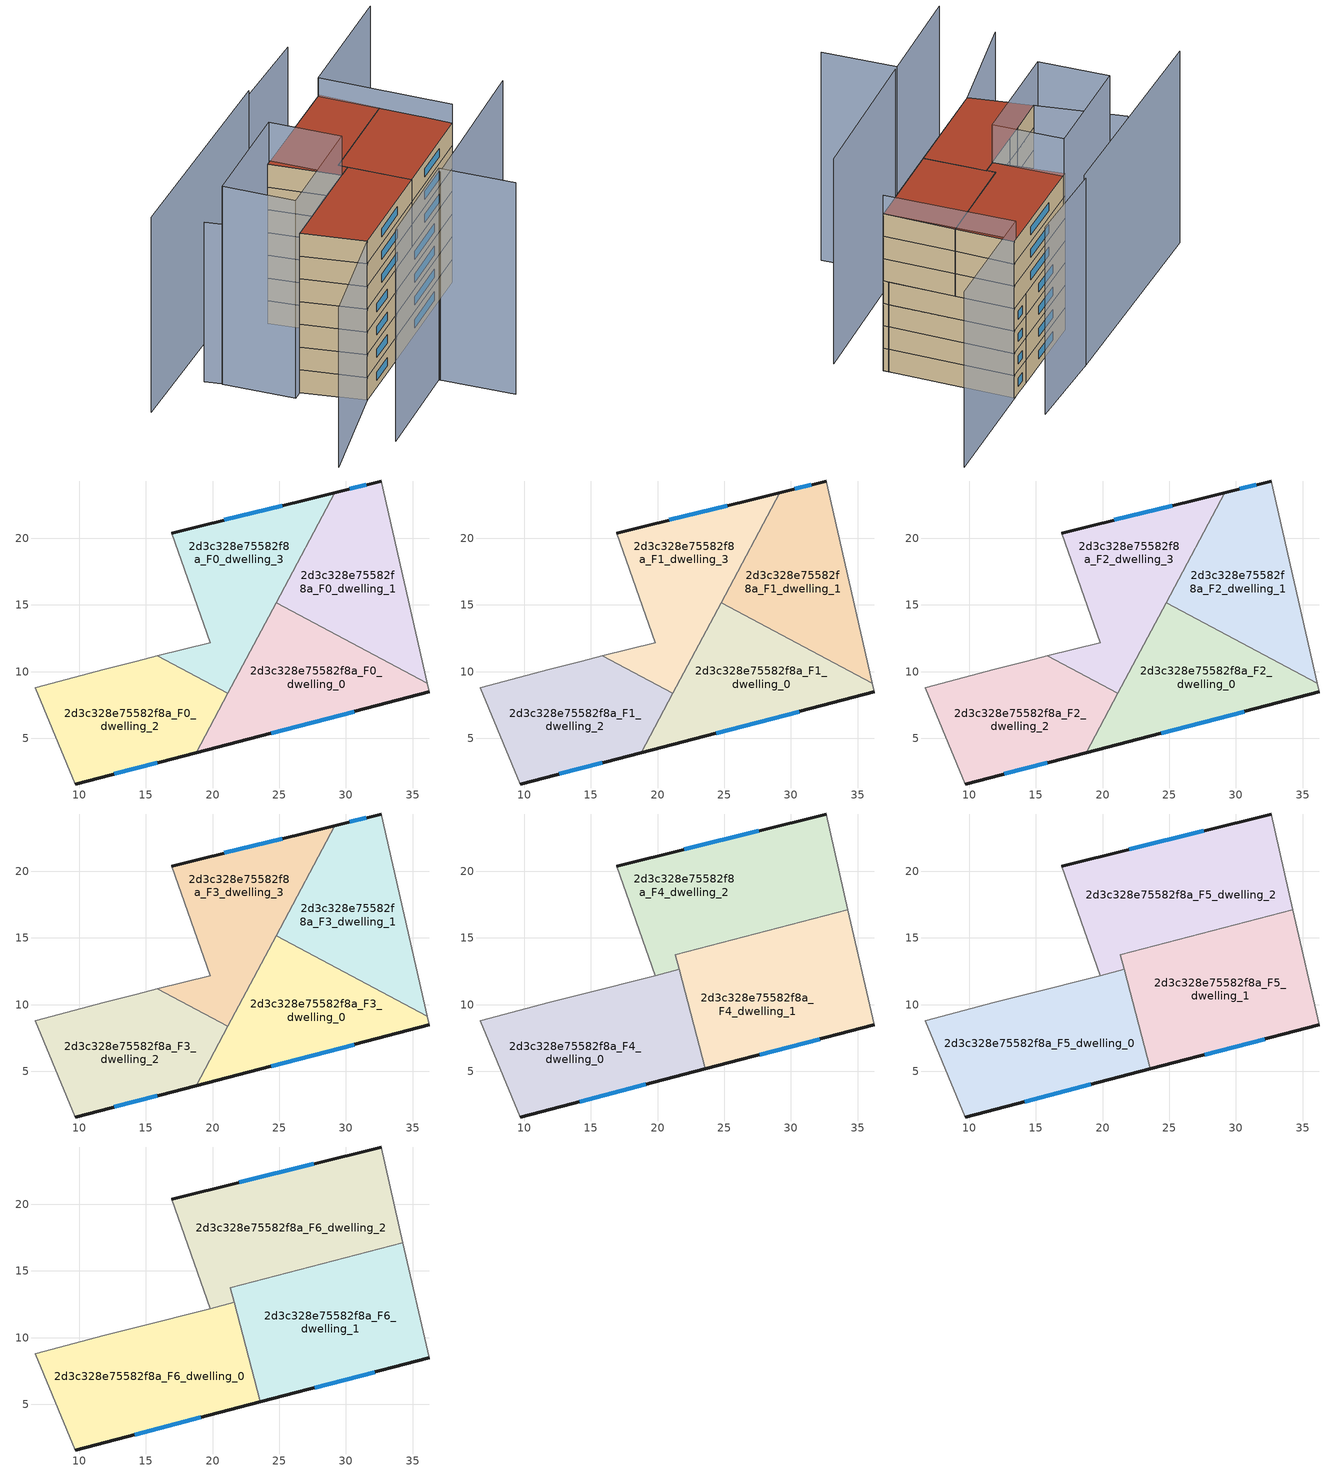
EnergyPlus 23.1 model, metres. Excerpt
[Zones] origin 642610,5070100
2d3c328e75582f8a_F0_dwelling_0
 floor ground (EU_floor_Construction): 36.09,9.15 36.24,8.48 18.78,3.93 24.76,15.18 z0
 wall outside (EU_wall_Construction): 18.78,3.93 36.24,8.48 z0:3
 wall to 2d3c328e75582f8a_F0_dwelling_1 (EU_wall_Construction): 36.09,9.15 24.76,15.18 z0:3
 wall adiabatic (EU_wall_Construction): 36.24,8.48 36.09,9.15 z0:3
 wall to 2d3c328e75582f8a_F0_dwelling_3 (EU_wall_Construction): 24.76,15.18 21.13,8.36 z0:3
 wall to 2d3c328e75582f8a_F0_dwelling_2 (EU_wall_Construction): 21.13,8.36 18.78,3.93 z0:3
 window (EU_Window_Construction): 24.41,5.4 30.61,7.01 z0.97:2.03
2d3c328e75582f8a_F0_dwelling_1
 floor ground (EU_floor_Construction): 32.64,24.29 36.09,9.15 24.76,15.18 29.15,23.42 z0
 wall outside (EU_wall_Construction): 32.64,24.29 29.15,23.42 z0:3
 wall adiabatic (EU_wall_Construction): 36.09,9.15 32.64,24.29 z0:3
 wall to 2d3c328e75582f8a_F0_dwelling_3 (EU_wall_Construction): 29.15,23.42 24.76,15.18 z0:3
 window (EU_Window_Construction): 31.52,24.01 30.28,23.7 z0.97:2.03
2d3c328e75582f8a_F0_dwelling_2
 floor ground (EU_floor_Construction): 21.13,8.37 18.78,3.93 9.72,1.58 6.72,8.79 11.92,10.18 14.33,10.79 15.86,11.17 z0
 wall outside (EU_wall_Construction): 9.72,1.58 18.78,3.93 z0:3
 wall adiabatic (EU_wall_Construction): 15.86,11.17 14.33,10.79 11.92,10.18 6.72,8.79 9.72,1.58 z0:3
 wall to 2d3c328e75582f8a_F0_dwelling_3 (EU_wall_Construction): 21.13,8.37 15.86,11.17 z0:3
 window (EU_Window_Construction): 12.64,2.34 15.86,3.17 z0.97:2.03
2d3c328e75582f8a_F0_dwelling_3
 floor ground (EU_floor_Construction): 29.15,23.42 21.13,8.37 15.86,11.17 19.83,12.18 16.93,20.39 z0
 wall outside (EU_wall_Construction): 29.15,23.42 16.93,20.39 z0:3
 wall adiabatic (EU_wall_Construction): 16.93,20.39 19.83,12.18 15.86,11.17 z0:3
 window (EU_Window_Construction): 25.21,22.45 20.87,21.37 z0.97:2.03
2d3c328e75582f8a_F1_dwelling_0
 floor to 2d3c328e75582f8a_F0_dwelling_0 (EU_floor_Construction): 36.09,9.15 36.24,8.48 18.78,3.93 24.76,15.18 z3
 wall outside (EU_wall_Construction): 18.78,3.93 36.24,8.48 z3:6
 wall to 2d3c328e75582f8a_F1_dwelling_1 (EU_wall_Construction): 36.09,9.15 24.76,15.18 z3:6
 wall adiabatic (EU_wall_Construction): 36.24,8.48 36.09,9.15 z3:6
 wall to 2d3c328e75582f8a_F1_dwelling_3 (EU_wall_Construction): 24.76,15.18 21.13,8.36 z3:6
 wall to 2d3c328e75582f8a_F1_dwelling_2 (EU_wall_Construction): 21.13,8.36 18.78,3.93 z3:6
 window (EU_Window_Construction): 24.41,5.4 30.61,7.01 z3.97:5.03
2d3c328e75582f8a_F1_dwelling_1
 floor to 2d3c328e75582f8a_F0_dwelling_1 (EU_floor_Construction): 32.64,24.29 36.09,9.15 24.76,15.18 29.15,23.42 z3
 wall outside (EU_wall_Construction): 32.64,24.29 29.15,23.42 z3:6
 wall adiabatic (EU_wall_Construction): 36.09,9.15 32.64,24.29 z3:6
 wall to 2d3c328e75582f8a_F1_dwelling_3 (EU_wall_Construction): 29.15,23.42 24.76,15.18 z3:6
 window (EU_Window_Construction): 31.52,24.01 30.28,23.7 z3.97:5.03
2d3c328e75582f8a_F1_dwelling_2
 floor to 2d3c328e75582f8a_F0_dwelling_2 (EU_floor_Construction): 21.13,8.37 18.78,3.93 9.72,1.58 6.72,8.79 11.92,10.18 14.33,10.79 15.86,11.17 z3
 wall outside (EU_wall_Construction): 9.72,1.58 18.78,3.93 z3:6
 wall adiabatic (EU_wall_Construction): 15.86,11.17 14.33,10.79 11.92,10.18 6.72,8.79 9.72,1.58 z3:6
 wall to 2d3c328e75582f8a_F1_dwelling_3 (EU_wall_Construction): 21.13,8.37 15.86,11.17 z3:6
 window (EU_Window_Construction): 12.64,2.34 15.86,3.17 z3.97:5.03
2d3c328e75582f8a_F1_dwelling_3
 floor to 2d3c328e75582f8a_F0_dwelling_3 (EU_floor_Construction): 29.15,23.42 21.13,8.37 15.86,11.17 19.83,12.18 16.93,20.39 z3
 wall outside (EU_wall_Construction): 29.15,23.42 16.93,20.39 z3:6
 wall adiabatic (EU_wall_Construction): 16.93,20.39 19.83,12.18 15.86,11.17 z3:6
 window (EU_Window_Construction): 25.21,22.45 20.87,21.37 z3.97:5.03
2d3c328e75582f8a_F2_dwelling_0
 floor to 2d3c328e75582f8a_F1_dwelling_0 (EU_floor_Construction): 36.09,9.15 36.24,8.48 18.78,3.93 24.76,15.18 z6
 wall outside (EU_wall_Construction): 18.78,3.93 36.24,8.48 z6:9
 wall to 2d3c328e75582f8a_F2_dwelling_1 (EU_wall_Construction): 36.09,9.15 24.76,15.18 z6:9
 wall adiabatic (EU_wall_Construction): 36.24,8.48 36.09,9.15 z6:9
 wall to 2d3c328e75582f8a_F2_dwelling_3 (EU_wall_Construction): 24.76,15.18 21.13,8.36 z6:9
 wall to 2d3c328e75582f8a_F2_dwelling_2 (EU_wall_Construction): 21.13,8.36 18.78,3.93 z6:9
 window (EU_Window_Construction): 24.41,5.4 30.61,7.01 z6.97:8.03
2d3c328e75582f8a_F2_dwelling_1
 floor to 2d3c328e75582f8a_F1_dwelling_1 (EU_floor_Construction): 32.64,24.29 36.09,9.15 24.76,15.18 29.15,23.42 z6
 wall outside (EU_wall_Construction): 32.64,24.29 29.15,23.42 z6:9
 wall adiabatic (EU_wall_Construction): 36.09,9.15 32.64,24.29 z6:9
 wall to 2d3c328e75582f8a_F2_dwelling_3 (EU_wall_Construction): 29.15,23.42 24.76,15.18 z6:9
 window (EU_Window_Construction): 31.52,24.01 30.28,23.7 z6.97:8.03
2d3c328e75582f8a_F2_dwelling_2
 floor to 2d3c328e75582f8a_F1_dwelling_2 (EU_floor_Construction): 21.13,8.37 18.78,3.93 9.72,1.58 6.72,8.79 11.92,10.18 14.33,10.79 15.86,11.17 z6
 wall outside (EU_wall_Construction): 9.72,1.58 18.78,3.93 z6:9
 wall adiabatic (EU_wall_Construction): 15.86,11.17 14.33,10.79 11.92,10.18 6.72,8.79 9.72,1.58 z6:9
 wall to 2d3c328e75582f8a_F2_dwelling_3 (EU_wall_Construction): 21.13,8.37 15.86,11.17 z6:9
 window (EU_Window_Construction): 12.64,2.34 15.86,3.17 z6.97:8.03
2d3c328e75582f8a_F2_dwelling_3
 floor to 2d3c328e75582f8a_F1_dwelling_3 (EU_floor_Construction): 29.15,23.42 21.13,8.37 15.86,11.17 19.83,12.18 16.93,20.39 z6
 wall outside (EU_wall_Construction): 29.15,23.42 16.93,20.39 z6:9
 wall adiabatic (EU_wall_Construction): 16.93,20.39 19.83,12.18 15.86,11.17 z6:9
 window (EU_Window_Construction): 25.21,22.45 20.87,21.37 z6.97:8.03
2d3c328e75582f8a_F3_dwelling_0
 floor to 2d3c328e75582f8a_F2_dwelling_0 (EU_floor_Construction): 36.09,9.15 36.24,8.48 18.78,3.93 24.76,15.18 z9
 wall outside (EU_wall_Construction): 18.78,3.93 36.24,8.48 z9:12
 wall to 2d3c328e75582f8a_F3_dwelling_1 (EU_wall_Construction): 36.09,9.15 24.76,15.18 z9:12
 wall adiabatic (EU_wall_Construction): 36.24,8.48 36.09,9.15 z9:12
 wall to 2d3c328e75582f8a_F3_dwelling_3 (EU_wall_Construction): 24.76,15.18 21.13,8.36 z9:12
 wall to 2d3c328e75582f8a_F3_dwelling_2 (EU_wall_Construction): 21.13,8.36 18.78,3.93 z9:12
 window (EU_Window_Construction): 24.41,5.4 30.61,7.01 z9.97:11.03
2d3c328e75582f8a_F3_dwelling_1
 floor to 2d3c328e75582f8a_F2_dwelling_1 (EU_floor_Construction): 32.64,24.29 36.09,9.15 24.76,15.18 29.15,23.42 z9
 wall outside (EU_wall_Construction): 32.64,24.29 29.15,23.42 z9:12
 wall adiabatic (EU_wall_Construction): 36.09,9.15 32.64,24.29 z9:12
 wall to 2d3c328e75582f8a_F3_dwelling_3 (EU_wall_Construction): 29.15,23.42 24.76,15.18 z9:12
 window (EU_Window_Construction): 31.52,24.01 30.28,23.7 z9.97:11.03
2d3c328e75582f8a_F3_dwelling_2
 floor to 2d3c328e75582f8a_F2_dwelling_2 (EU_floor_Construction): 21.13,8.37 18.78,3.93 9.72,1.58 6.72,8.79 11.92,10.18 14.33,10.79 15.86,11.17 z9
 wall outside (EU_wall_Construction): 9.72,1.58 18.78,3.93 z9:12
 wall adiabatic (EU_wall_Construction): 15.86,11.17 14.33,10.79 11.92,10.18 6.72,8.79 9.72,1.58 z9:12
 wall to 2d3c328e75582f8a_F3_dwelling_3 (EU_wall_Construction): 21.13,8.37 15.86,11.17 z9:12
 window (EU_Window_Construction): 12.64,2.34 15.86,3.17 z9.97:11.03
2d3c328e75582f8a_F3_dwelling_3
 floor to 2d3c328e75582f8a_F2_dwelling_3 (EU_floor_Construction): 29.15,23.42 21.13,8.37 15.86,11.17 19.83,12.18 16.93,20.39 z9
 wall outside (EU_wall_Construction): 29.15,23.42 16.93,20.39 z9:12
 wall adiabatic (EU_wall_Construction): 16.93,20.39 19.83,12.18 15.86,11.17 z9:12
 window (EU_Window_Construction): 25.21,22.45 20.87,21.37 z9.97:11.03
2d3c328e75582f8a_F4_dwelling_0
 floor to 2d3c328e75582f8a_F3_dwelling_2 (EU_floor_Construction): 21.13,8.37 18.78,3.94 9.72,1.58 6.72,8.79 11.92,10.18 14.33,10.79 15.86,11.17 z12
 floor to 2d3c328e75582f8a_F3_dwelling_0 (EU_floor_Construction): 22.21,10.39 23.57,5.18 18.78,3.94 z12
 floor to 2d3c328e75582f8a_F3_dwelling_3 (EU_floor_Construction): 21.63,12.64 22.21,10.39 21.13,8.37 15.86,11.17 z12
 wall outside (EU_wall_Construction): 9.72,1.58 23.57,5.18 z12:15
 wall adiabatic (EU_wall_Construction): 19.82,12.18 14.33,10.79 11.92,10.18 6.72,8.79 9.72,1.58 z12:15
 wall to 2d3c328e75582f8a_F4_dwelling_2 (EU_wall_Construction): 21.63,12.64 19.83,12.18 z12:15
 wall to 2d3c328e75582f8a_F4_dwelling_1 (EU_wall_Construction): 23.57,5.18 21.63,12.64 z12:15
 window (EU_Window_Construction): 14.18,2.74 19.1,4.02 z12.97:14.03
2d3c328e75582f8a_F4_dwelling_1
 floor to 2d3c328e75582f8a_F3_dwelling_0 (EU_floor_Construction): 36.09,9.15 36.24,8.48 23.57,5.18 22.21,10.39 24.43,14.56 25.43,14.82 z12
 floor to 2d3c328e75582f8a_F3_dwelling_1 (EU_floor_Construction): 34.27,17.12 36.09,9.15 25.43,14.82 z12
 floor to 2d3c328e75582f8a_F3_dwelling_3 (EU_floor_Construction): 24.43,14.56 22.21,10.39 21.34,13.75 z12
 wall outside (EU_wall_Construction): 23.57,5.18 36.24,8.48 z12:15
 wall to 2d3c328e75582f8a_F4_dwelling_2 (EU_wall_Construction): 34.27,17.12 21.34,13.75 21.63,12.64 z12:15
 wall adiabatic (EU_wall_Construction): 36.24,8.48 34.27,17.12 z12:15
 window (EU_Window_Construction): 27.65,6.24 32.15,7.41 z12.97:14.03
2d3c328e75582f8a_F4_dwelling_2
 floor to 2d3c328e75582f8a_F3_dwelling_1 (EU_floor_Construction): 32.64,24.29 34.27,17.12 25.43,14.82 24.76,15.18 29.15,23.42 z12
 floor to 2d3c328e75582f8a_F3_dwelling_3 (EU_floor_Construction): 29.15,23.42 24.43,14.56 21.34,13.75 21.63,12.64 19.83,12.18 16.93,20.39 z12
 floor to 2d3c328e75582f8a_F3_dwelling_0 (EU_floor_Construction): 25.43,14.82 24.43,14.56 24.76,15.18 z12
 wall outside (EU_wall_Construction): 32.64,24.29 16.93,20.39 z12:15
 wall adiabatic (EU_wall_Construction): 16.93,20.39 19.83,12.18 / 34.27,17.12 32.64,24.29 z12:15
 window (EU_Window_Construction): 27.58,23.03 22,21.65 z12.97:14.03
2d3c328e75582f8a_F5_dwelling_0
 floor to 2d3c328e75582f8a_F4_dwelling_0 (EU_floor_Construction): 21.63,12.64 23.57,5.18 9.72,1.58 6.72,8.79 11.92,10.18 14.33,10.79 z15
 wall outside (EU_wall_Construction): 9.72,1.58 23.57,5.18 z15:18
 wall adiabatic (EU_wall_Construction): 19.82,12.18 14.33,10.79 11.92,10.18 6.72,8.79 9.72,1.58 z15:18
 wall to 2d3c328e75582f8a_F5_dwelling_2 (EU_wall_Construction): 21.63,12.64 19.83,12.18 z15:18
 wall to 2d3c328e75582f8a_F5_dwelling_1 (EU_wall_Construction): 23.57,5.18 21.63,12.64 z15:18
 window (EU_Window_Construction): 14.18,2.74 19.1,4.02 z15.97:17.03
2d3c328e75582f8a_F5_dwelling_1
 floor to 2d3c328e75582f8a_F4_dwelling_1 (EU_floor_Construction): 34.27,17.12 36.24,8.48 23.57,5.18 21.34,13.75 z15
 wall outside (EU_wall_Construction): 23.57,5.18 36.24,8.48 z15:18
 wall to 2d3c328e75582f8a_F5_dwelling_2 (EU_wall_Construction): 34.27,17.12 21.34,13.75 21.63,12.64 z15:18
 wall adiabatic (EU_wall_Construction): 36.24,8.48 34.27,17.12 z15:18
 window (EU_Window_Construction): 27.65,6.24 32.15,7.41 z15.97:17.03
2d3c328e75582f8a_F5_dwelling_2
 floor to 2d3c328e75582f8a_F4_dwelling_2 (EU_floor_Construction): 32.64,24.29 34.27,17.12 21.34,13.75 21.63,12.64 19.83,12.18 16.93,20.39 z15
 wall outside (EU_wall_Construction): 32.64,24.29 16.93,20.39 z15:18
 wall adiabatic (EU_wall_Construction): 16.93,20.39 19.83,12.18 / 34.27,17.12 32.64,24.29 z15:18
 window (EU_Window_Construction): 27.58,23.03 22,21.65 z15.97:17.03
2d3c328e75582f8a_F6_dwelling_0
 floor to 2d3c328e75582f8a_F5_dwelling_0 (EU_floor_Construction): 21.63,12.64 23.57,5.18 9.72,1.58 6.72,8.79 11.92,10.18 14.33,10.79 z18
 wall outside (EU_wall_Construction): 9.72,1.58 23.57,5.18 z18:21
 wall adiabatic (EU_wall_Construction): 19.82,12.18 14.33,10.79 11.92,10.18 6.72,8.79 9.72,1.58 z18:21
 wall to 2d3c328e75582f8a_F6_dwelling_2 (EU_wall_Construction): 21.63,12.64 19.83,12.18 z18:21
 wall to 2d3c328e75582f8a_F6_dwelling_1 (EU_wall_Construction): 23.57,5.18 21.63,12.64 z18:21
 window (EU_Window_Construction): 14.18,2.74 19.1,4.02 z18.97:20.03
 roof outside (EU_roof_Construction): 23.57,5.18 21.63,12.64 14.33,10.79 11.92,10.18 6.72,8.79 9.72,1.58 z21
2d3c328e75582f8a_F6_dwelling_1
 floor to 2d3c328e75582f8a_F5_dwelling_1 (EU_floor_Construction): 34.27,17.12 36.24,8.48 23.57,5.18 21.34,13.75 z18
 wall outside (EU_wall_Construction): 23.57,5.18 36.24,8.48 z18:21
 wall to 2d3c328e75582f8a_F6_dwelling_2 (EU_wall_Construction): 34.27,17.12 21.34,13.75 21.63,12.64 z18:21
 wall adiabatic (EU_wall_Construction): 36.24,8.48 34.27,17.12 z18:21
 window (EU_Window_Construction): 27.65,6.24 32.15,7.41 z18.97:20.03
 roof outside (EU_roof_Construction): 36.24,8.48 34.27,17.12 21.34,13.75 23.57,5.18 z21
2d3c328e75582f8a_F6_dwelling_2
 floor to 2d3c328e75582f8a_F5_dwelling_2 (EU_floor_Construction): 32.64,24.29 34.27,17.12 21.34,13.75 21.63,12.64 19.83,12.18 16.93,20.39 z18
 wall outside (EU_wall_Construction): 32.64,24.29 16.93,20.39 z18:21
 wall adiabatic (EU_wall_Construction): 16.93,20.39 19.83,12.18 / 34.27,17.12 32.64,24.29 z18:21
 window (EU_Window_Construction): 27.58,23.03 22,21.65 z18.97:20.03
 roof outside (EU_roof_Construction): 34.27,17.12 32.64,24.29 16.93,20.39 19.83,12.18 21.63,12.64 21.34,13.75 z21
shading: 2.47,18.98 9.72,1.58 / 9.72,1.58 -3.95,-4.11 z0:21; 22.4,26.84 -6.35,20.06 z0:25.7; 18.02,-2.63 38.28,2.98 z0:27.5; 4.32,-6.15 18.03,-2.41 / 18.03,-2.41 20.46,-11.32 z0:27.9; 19.83,12.18 5.43,8.45 / 5.43,8.45 3.22,16.99 / 3.22,16.99 17.62,20.72 / 17.62,20.72 19.83,12.18 z0:26.1; 36.24,8.48 32.24,24.19 / 32.24,24.19 48.35,28.29 z0:23.5; 33.51,29.25 21.99,26.78 z0:25.1
[Building]
EU S2 Campaign: North Axis=0; Terrain=City; Solar Distribution=FullExterior
[Site:Location]
Lyon-Bron: Latitude=45.75; Longitude=5; Time Zone=1; Elevation=198
[SizingPeriod:WeatherFileDays]
AnnualSizingPeriod: Begin Month=1; Begin Day of Month=1; End Month=12; End Day of Month=31; Day of Week for Start Day=Monday; Use Weather File Daylight Saving Period=No; Use Weather File Rain and Snow Indicators=No
[MATERIAL]
EU_InternalMass_Material: Roughness=MediumRough; Thickness=0.1; Conductivity=1; Density=1800; Specific Heat=900; Thermal Absorptance=0.9; Solar Absorptance=0.7; Visible Absorptance=0.7
[MATERIAL:NOMASS] Roughness=MediumRough; Thermal Absorptance=0.9; Solar Absorptance=0.7; Visible Absorptance=0.7
Name | Thermal Resistance
EU_wall_NoMass | 1.1366
EU_roof_NoMass | 1.37278
EU_floor_NoMass | 1.85445
[WINDOWMATERIAL:SIMPLEGLAZINGSYSTEM]
EU_Window_SimpleGlazing: UFactor=2.60161; Solar Heat Gain Coefficient=0.76; Visible Transmittance=0.76
[CONSTRUCTION]
EU_wall_Construction: EU_wall_NoMass
EU_roof_Construction: EU_roof_NoMass
EU_floor_Construction: EU_floor_NoMass
EU_Window_Construction: EU_Window_SimpleGlazing
EU_InternalMass_Construction: EU_InternalMass_Material
[ZONE] Type=1; Multiplier=1; Ceiling Height=autocalculate; Floor Area=autocalculate; Part of Total Floor Area=Yes
Name | Volume
2d3c328e75582f8a_F0_dwelling_0; 2d3c328e75582f8a_F1_dwelling_0; 2d3c328e75582f8a_F2_dwelling_0; 2d3c328e75582f8a_F3_dwelling_0 | 263.736
2d3c328e75582f8a_F4_dwelling_0; 2d3c328e75582f8a_F5_dwelling_0; 2d3c328e75582f8a_F6_dwelling_0 | 345.064
2d3c328e75582f8a_F0_dwelling_1; 2d3c328e75582f8a_F1_dwelling_1; 2d3c328e75582f8a_F2_dwelling_1; 2d3c328e75582f8a_F3_dwelling_1 | 263.701
2d3c328e75582f8a_F4_dwelling_1; 2d3c328e75582f8a_F5_dwelling_1; 2d3c328e75582f8a_F6_dwelling_1 | 351.607
2d3c328e75582f8a_F0_dwelling_2; 2d3c328e75582f8a_F1_dwelling_2; 2d3c328e75582f8a_F2_dwelling_2; 2d3c328e75582f8a_F3_dwelling_2 | 263.729
2d3c328e75582f8a_F4_dwelling_2; 2d3c328e75582f8a_F5_dwelling_2; 2d3c328e75582f8a_F6_dwelling_2 | 358.181
2d3c328e75582f8a_F0_dwelling_3; 2d3c328e75582f8a_F1_dwelling_3; 2d3c328e75582f8a_F2_dwelling_3; 2d3c328e75582f8a_F3_dwelling_3 | 263.733
[INTERNALMASS] Construction=EU_InternalMass_Construction
Name | Zone or ZoneList | Surface Area
2d3c328e75582f8a_F0_dwelling_0_EU_InternalMass | 2d3c328e75582f8a_F0_dwelling_0 | 87.9113
2d3c328e75582f8a_F0_dwelling_1_EU_InternalMass | 2d3c328e75582f8a_F0_dwelling_1 | 87.901
2d3c328e75582f8a_F0_dwelling_2_EU_InternalMass | 2d3c328e75582f8a_F0_dwelling_2 | 87.9098
2d3c328e75582f8a_F0_dwelling_3_EU_InternalMass | 2d3c328e75582f8a_F0_dwelling_3 | 87.911
2d3c328e75582f8a_F1_dwelling_0_EU_InternalMass | 2d3c328e75582f8a_F1_dwelling_0 | 87.9113
2d3c328e75582f8a_F1_dwelling_1_EU_InternalMass | 2d3c328e75582f8a_F1_dwelling_1 | 87.901
2d3c328e75582f8a_F1_dwelling_2_EU_InternalMass | 2d3c328e75582f8a_F1_dwelling_2 | 87.9098
2d3c328e75582f8a_F1_dwelling_3_EU_InternalMass | 2d3c328e75582f8a_F1_dwelling_3 | 87.911
2d3c328e75582f8a_F2_dwelling_0_EU_InternalMass | 2d3c328e75582f8a_F2_dwelling_0 | 87.9113
2d3c328e75582f8a_F2_dwelling_1_EU_InternalMass | 2d3c328e75582f8a_F2_dwelling_1 | 87.901
2d3c328e75582f8a_F2_dwelling_2_EU_InternalMass | 2d3c328e75582f8a_F2_dwelling_2 | 87.9098
2d3c328e75582f8a_F2_dwelling_3_EU_InternalMass | 2d3c328e75582f8a_F2_dwelling_3 | 87.911
2d3c328e75582f8a_F3_dwelling_0_EU_InternalMass | 2d3c328e75582f8a_F3_dwelling_0 | 87.9113
2d3c328e75582f8a_F3_dwelling_1_EU_InternalMass | 2d3c328e75582f8a_F3_dwelling_1 | 87.901
2d3c328e75582f8a_F3_dwelling_2_EU_InternalMass | 2d3c328e75582f8a_F3_dwelling_2 | 87.9098
2d3c328e75582f8a_F3_dwelling_3_EU_InternalMass | 2d3c328e75582f8a_F3_dwelling_3 | 87.911
2d3c328e75582f8a_F4_dwelling_0_EU_InternalMass | 2d3c328e75582f8a_F4_dwelling_0 | 115.021
2d3c328e75582f8a_F4_dwelling_1_EU_InternalMass | 2d3c328e75582f8a_F4_dwelling_1 | 117.201
2d3c328e75582f8a_F4_dwelling_2_EU_InternalMass | 2d3c328e75582f8a_F4_dwelling_2 | 119.392
2d3c328e75582f8a_F5_dwelling_0_EU_InternalMass | 2d3c328e75582f8a_F5_dwelling_0 | 115.021
2d3c328e75582f8a_F5_dwelling_1_EU_InternalMass | 2d3c328e75582f8a_F5_dwelling_1 | 117.201
2d3c328e75582f8a_F5_dwelling_2_EU_InternalMass | 2d3c328e75582f8a_F5_dwelling_2 | 119.392
2d3c328e75582f8a_F6_dwelling_0_EU_InternalMass | 2d3c328e75582f8a_F6_dwelling_0 | 115.021
2d3c328e75582f8a_F6_dwelling_1_EU_InternalMass | 2d3c328e75582f8a_F6_dwelling_1 | 117.201
2d3c328e75582f8a_F6_dwelling_2_EU_InternalMass | 2d3c328e75582f8a_F6_dwelling_2 | 119.392
[OTHEREQUIPMENT] Fuel Type=Electricity; Design Level Calculation Method=Watts/Area; Power per Zone Floor Area=1; Fraction Latent=0; Fraction Radiant=0; Fraction Lost=0; Carbon Dioxide Generation Rate=0; EndUse Subcategory=EU_Step8_InternalGains
Name | Zone or ZoneList or Space or SpaceList | Schedule
EU_Step8_InternalGain_2d3c328e75582f8a_F0_dwelling_0_f000 | 2d3c328e75582f8a_F0_dwelling_0 | EU_Step8_GainSchedule_2d3c328e75582f8a_F0_dwelling_0_f000
EU_Step8_InternalGain_2d3c328e75582f8a_F0_dwelling_1_f000 | 2d3c328e75582f8a_F0_dwelling_1 | EU_Step8_GainSchedule_2d3c328e75582f8a_F0_dwelling_1_f000
EU_Step8_InternalGain_2d3c328e75582f8a_F0_dwelling_2_f000 | 2d3c328e75582f8a_F0_dwelling_2 | EU_Step8_GainSchedule_2d3c328e75582f8a_F0_dwelling_2_f000
EU_Step8_InternalGain_2d3c328e75582f8a_F0_dwelling_3_f000 | 2d3c328e75582f8a_F0_dwelling_3 | EU_Step8_GainSchedule_2d3c328e75582f8a_F0_dwelling_3_f000
EU_Step8_InternalGain_2d3c328e75582f8a_F1_dwelling_0_f000 | 2d3c328e75582f8a_F1_dwelling_0 | EU_Step8_GainSchedule_2d3c328e75582f8a_F1_dwelling_0_f000
EU_Step8_InternalGain_2d3c328e75582f8a_F1_dwelling_1_f000 | 2d3c328e75582f8a_F1_dwelling_1 | EU_Step8_GainSchedule_2d3c328e75582f8a_F1_dwelling_1_f000
EU_Step8_InternalGain_2d3c328e75582f8a_F1_dwelling_2_f000 | 2d3c328e75582f8a_F1_dwelling_2 | EU_Step8_GainSchedule_2d3c328e75582f8a_F1_dwelling_2_f000
EU_Step8_InternalGain_2d3c328e75582f8a_F1_dwelling_3_f000 | 2d3c328e75582f8a_F1_dwelling_3 | EU_Step8_GainSchedule_2d3c328e75582f8a_F1_dwelling_3_f000
EU_Step8_InternalGain_2d3c328e75582f8a_F2_dwelling_0_f000 | 2d3c328e75582f8a_F2_dwelling_0 | EU_Step8_GainSchedule_2d3c328e75582f8a_F2_dwelling_0_f000
EU_Step8_InternalGain_2d3c328e75582f8a_F2_dwelling_1_f000 | 2d3c328e75582f8a_F2_dwelling_1 | EU_Step8_GainSchedule_2d3c328e75582f8a_F2_dwelling_1_f000
EU_Step8_InternalGain_2d3c328e75582f8a_F2_dwelling_2_f000 | 2d3c328e75582f8a_F2_dwelling_2 | EU_Step8_GainSchedule_2d3c328e75582f8a_F2_dwelling_2_f000
EU_Step8_InternalGain_2d3c328e75582f8a_F2_dwelling_3_f000 | 2d3c328e75582f8a_F2_dwelling_3 | EU_Step8_GainSchedule_2d3c328e75582f8a_F2_dwelling_3_f000
EU_Step8_InternalGain_2d3c328e75582f8a_F3_dwelling_0_f000 | 2d3c328e75582f8a_F3_dwelling_0 | EU_Step8_GainSchedule_2d3c328e75582f8a_F3_dwelling_0_f000
EU_Step8_InternalGain_2d3c328e75582f8a_F3_dwelling_1_f000 | 2d3c328e75582f8a_F3_dwelling_1 | EU_Step8_GainSchedule_2d3c328e75582f8a_F3_dwelling_1_f000
EU_Step8_InternalGain_2d3c328e75582f8a_F3_dwelling_2_f000 | 2d3c328e75582f8a_F3_dwelling_2 | EU_Step8_GainSchedule_2d3c328e75582f8a_F3_dwelling_2_f000
EU_Step8_InternalGain_2d3c328e75582f8a_F3_dwelling_3_f000 | 2d3c328e75582f8a_F3_dwelling_3 | EU_Step8_GainSchedule_2d3c328e75582f8a_F3_dwelling_3_f000
EU_Step8_InternalGain_2d3c328e75582f8a_F4_dwelling_0_f000 | 2d3c328e75582f8a_F4_dwelling_0 | EU_Step8_GainSchedule_2d3c328e75582f8a_F4_dwelling_0_f000
EU_Step8_InternalGain_2d3c328e75582f8a_F4_dwelling_1_f000 | 2d3c328e75582f8a_F4_dwelling_1 | EU_Step8_GainSchedule_2d3c328e75582f8a_F4_dwelling_1_f000
EU_Step8_InternalGain_2d3c328e75582f8a_F4_dwelling_2_f000 | 2d3c328e75582f8a_F4_dwelling_2 | EU_Step8_GainSchedule_2d3c328e75582f8a_F4_dwelling_2_f000
EU_Step8_InternalGain_2d3c328e75582f8a_F5_dwelling_0_f000 | 2d3c328e75582f8a_F5_dwelling_0 | EU_Step8_GainSchedule_2d3c328e75582f8a_F5_dwelling_0_f000
EU_Step8_InternalGain_2d3c328e75582f8a_F5_dwelling_1_f000 | 2d3c328e75582f8a_F5_dwelling_1 | EU_Step8_GainSchedule_2d3c328e75582f8a_F5_dwelling_1_f000
EU_Step8_InternalGain_2d3c328e75582f8a_F5_dwelling_2_f000 | 2d3c328e75582f8a_F5_dwelling_2 | EU_Step8_GainSchedule_2d3c328e75582f8a_F5_dwelling_2_f000
EU_Step8_InternalGain_2d3c328e75582f8a_F6_dwelling_0_f000 | 2d3c328e75582f8a_F6_dwelling_0 | EU_Step8_GainSchedule_2d3c328e75582f8a_F6_dwelling_0_f000
EU_Step8_InternalGain_2d3c328e75582f8a_F6_dwelling_1_f000 | 2d3c328e75582f8a_F6_dwelling_1 | EU_Step8_GainSchedule_2d3c328e75582f8a_F6_dwelling_1_f000
EU_Step8_InternalGain_2d3c328e75582f8a_F6_dwelling_2_f000 | 2d3c328e75582f8a_F6_dwelling_2 | EU_Step8_GainSchedule_2d3c328e75582f8a_F6_dwelling_2_f000
[ZONEVENTILATION:DESIGNFLOWRATE] Schedule=EU_AlwaysOn; Design Flow Rate Calculation Method=AirChanges/Hour; Air Changes per Hour=0.473019; Ventilation Type=Natural; Fan Pressure Rise=0; Fan Total Efficiency=1; Constant Term Coefficient=1; Temperature Term Coefficient=0; Velocity Term Coefficient=0; Velocity Squared Term Coefficient=0; Minimum Indoor Temperature=-100; Maximum Indoor Temperature=100; Delta Temperature=-100; Minimum Outdoor Temperature=-100; Maximum Outdoor Temperature=100; Maximum Wind Speed=40
Name | Zone or ZoneList or Space or SpaceList
EU_ConstantAir_2d3c328e75582f8a_F0_dwelling_0 | 2d3c328e75582f8a_F0_dwelling_0
EU_ConstantAir_2d3c328e75582f8a_F0_dwelling_1 | 2d3c328e75582f8a_F0_dwelling_1
EU_ConstantAir_2d3c328e75582f8a_F0_dwelling_2 | 2d3c328e75582f8a_F0_dwelling_2
EU_ConstantAir_2d3c328e75582f8a_F0_dwelling_3 | 2d3c328e75582f8a_F0_dwelling_3
EU_ConstantAir_2d3c328e75582f8a_F1_dwelling_0 | 2d3c328e75582f8a_F1_dwelling_0
EU_ConstantAir_2d3c328e75582f8a_F1_dwelling_1 | 2d3c328e75582f8a_F1_dwelling_1
EU_ConstantAir_2d3c328e75582f8a_F1_dwelling_2 | 2d3c328e75582f8a_F1_dwelling_2
EU_ConstantAir_2d3c328e75582f8a_F1_dwelling_3 | 2d3c328e75582f8a_F1_dwelling_3
EU_ConstantAir_2d3c328e75582f8a_F2_dwelling_0 | 2d3c328e75582f8a_F2_dwelling_0
EU_ConstantAir_2d3c328e75582f8a_F2_dwelling_1 | 2d3c328e75582f8a_F2_dwelling_1
EU_ConstantAir_2d3c328e75582f8a_F2_dwelling_2 | 2d3c328e75582f8a_F2_dwelling_2
EU_ConstantAir_2d3c328e75582f8a_F2_dwelling_3 | 2d3c328e75582f8a_F2_dwelling_3
EU_ConstantAir_2d3c328e75582f8a_F3_dwelling_0 | 2d3c328e75582f8a_F3_dwelling_0
EU_ConstantAir_2d3c328e75582f8a_F3_dwelling_1 | 2d3c328e75582f8a_F3_dwelling_1
EU_ConstantAir_2d3c328e75582f8a_F3_dwelling_2 | 2d3c328e75582f8a_F3_dwelling_2
EU_ConstantAir_2d3c328e75582f8a_F3_dwelling_3 | 2d3c328e75582f8a_F3_dwelling_3
EU_ConstantAir_2d3c328e75582f8a_F4_dwelling_0 | 2d3c328e75582f8a_F4_dwelling_0
EU_ConstantAir_2d3c328e75582f8a_F4_dwelling_1 | 2d3c328e75582f8a_F4_dwelling_1
EU_ConstantAir_2d3c328e75582f8a_F4_dwelling_2 | 2d3c328e75582f8a_F4_dwelling_2
EU_ConstantAir_2d3c328e75582f8a_F5_dwelling_0 | 2d3c328e75582f8a_F5_dwelling_0
EU_ConstantAir_2d3c328e75582f8a_F5_dwelling_1 | 2d3c328e75582f8a_F5_dwelling_1
EU_ConstantAir_2d3c328e75582f8a_F5_dwelling_2 | 2d3c328e75582f8a_F5_dwelling_2
EU_ConstantAir_2d3c328e75582f8a_F6_dwelling_0 | 2d3c328e75582f8a_F6_dwelling_0
EU_ConstantAir_2d3c328e75582f8a_F6_dwelling_1 | 2d3c328e75582f8a_F6_dwelling_1
EU_ConstantAir_2d3c328e75582f8a_F6_dwelling_2 | 2d3c328e75582f8a_F6_dwelling_2
[HVACTEMPLATE:THERMOSTAT] Constant Heating Setpoint=20; Constant Cooling Setpoint=50
EU_HeatOnly_2d3c328e75582f8a_F0_dwelling_0; EU_HeatOnly_2d3c328e75582f8a_F0_dwelling_1; EU_HeatOnly_2d3c328e75582f8a_F0_dwelling_2; EU_HeatOnly_2d3c328e75582f8a_F0_dwelling_3; EU_HeatOnly_2d3c328e75582f8a_F1_dwelling_0; EU_HeatOnly_2d3c328e75582f8a_F1_dwelling_1; EU_HeatOnly_2d3c328e75582f8a_F1_dwelling_2; EU_HeatOnly_2d3c328e75582f8a_F1_dwelling_3; EU_HeatOnly_2d3c328e75582f8a_F2_dwelling_0; EU_HeatOnly_2d3c328e75582f8a_F2_dwelling_1; EU_HeatOnly_2d3c328e75582f8a_F2_dwelling_2; EU_HeatOnly_2d3c328e75582f8a_F2_dwelling_3; EU_HeatOnly_2d3c328e75582f8a_F3_dwelling_0; EU_HeatOnly_2d3c328e75582f8a_F3_dwelling_1; EU_HeatOnly_2d3c328e75582f8a_F3_dwelling_2; EU_HeatOnly_2d3c328e75582f8a_F3_dwelling_3; EU_HeatOnly_2d3c328e75582f8a_F4_dwelling_0; EU_HeatOnly_2d3c328e75582f8a_F4_dwelling_1; EU_HeatOnly_2d3c328e75582f8a_F4_dwelling_2; EU_HeatOnly_2d3c328e75582f8a_F5_dwelling_0; EU_HeatOnly_2d3c328e75582f8a_F5_dwelling_1; EU_HeatOnly_2d3c328e75582f8a_F5_dwelling_2; EU_HeatOnly_2d3c328e75582f8a_F6_dwelling_0; EU_HeatOnly_2d3c328e75582f8a_F6_dwelling_1; EU_HeatOnly_2d3c328e75582f8a_F6_dwelling_2
[HVACTEMPLATE:ZONE:IDEALLOADSAIRSYSTEM] System Availability Schedule=EU_AlwaysOn; Maximum Heating Supply Air Temperature=50; Minimum Cooling Supply Air Temperature=13; Maximum Heating Supply Air Humidity Ratio=0.0156; Minimum Cooling Supply Air Humidity Ratio=0.0077; Heating Limit=NoLimit; Cooling Limit=NoLimit; Heating Availability Schedule=EU_AlwaysOn; Cooling Availability Schedule=EU_CoolingOff; Dehumidification Control Type=ConstantSensibleHeatRatio; Cooling Sensible Heat Ratio=0.7; Dehumidification Setpoint=60; Humidification Control Type=None; Humidification Setpoint=30; Outdoor Air Method=None; Outdoor Air Flow Rate per Person=0.00944; Outdoor Air Flow Rate per Zone Floor Area=0; Outdoor Air Flow Rate per Zone=0; Demand Controlled Ventilation Type=None; Outdoor Air Economizer Type=NoEconomizer; Heat Recovery Type=None; Sensible Heat Recovery Effectiveness=0.7; Latent Heat Recovery Effectiveness=0.65
Name | Template Thermostat
2d3c328e75582f8a_F0_dwelling_0 | EU_HeatOnly_2d3c328e75582f8a_F0_dwelling_0
2d3c328e75582f8a_F0_dwelling_1 | EU_HeatOnly_2d3c328e75582f8a_F0_dwelling_1
2d3c328e75582f8a_F0_dwelling_2 | EU_HeatOnly_2d3c328e75582f8a_F0_dwelling_2
2d3c328e75582f8a_F0_dwelling_3 | EU_HeatOnly_2d3c328e75582f8a_F0_dwelling_3
2d3c328e75582f8a_F1_dwelling_0 | EU_HeatOnly_2d3c328e75582f8a_F1_dwelling_0
2d3c328e75582f8a_F1_dwelling_1 | EU_HeatOnly_2d3c328e75582f8a_F1_dwelling_1
2d3c328e75582f8a_F1_dwelling_2 | EU_HeatOnly_2d3c328e75582f8a_F1_dwelling_2
2d3c328e75582f8a_F1_dwelling_3 | EU_HeatOnly_2d3c328e75582f8a_F1_dwelling_3
2d3c328e75582f8a_F2_dwelling_0 | EU_HeatOnly_2d3c328e75582f8a_F2_dwelling_0
2d3c328e75582f8a_F2_dwelling_1 | EU_HeatOnly_2d3c328e75582f8a_F2_dwelling_1
2d3c328e75582f8a_F2_dwelling_2 | EU_HeatOnly_2d3c328e75582f8a_F2_dwelling_2
2d3c328e75582f8a_F2_dwelling_3 | EU_HeatOnly_2d3c328e75582f8a_F2_dwelling_3
2d3c328e75582f8a_F3_dwelling_0 | EU_HeatOnly_2d3c328e75582f8a_F3_dwelling_0
2d3c328e75582f8a_F3_dwelling_1 | EU_HeatOnly_2d3c328e75582f8a_F3_dwelling_1
2d3c328e75582f8a_F3_dwelling_2 | EU_HeatOnly_2d3c328e75582f8a_F3_dwelling_2
2d3c328e75582f8a_F3_dwelling_3 | EU_HeatOnly_2d3c328e75582f8a_F3_dwelling_3
2d3c328e75582f8a_F4_dwelling_0 | EU_HeatOnly_2d3c328e75582f8a_F4_dwelling_0
2d3c328e75582f8a_F4_dwelling_1 | EU_HeatOnly_2d3c328e75582f8a_F4_dwelling_1
2d3c328e75582f8a_F4_dwelling_2 | EU_HeatOnly_2d3c328e75582f8a_F4_dwelling_2
2d3c328e75582f8a_F5_dwelling_0 | EU_HeatOnly_2d3c328e75582f8a_F5_dwelling_0
2d3c328e75582f8a_F5_dwelling_1 | EU_HeatOnly_2d3c328e75582f8a_F5_dwelling_1
2d3c328e75582f8a_F5_dwelling_2 | EU_HeatOnly_2d3c328e75582f8a_F5_dwelling_2
2d3c328e75582f8a_F6_dwelling_0 | EU_HeatOnly_2d3c328e75582f8a_F6_dwelling_0
2d3c328e75582f8a_F6_dwelling_1 | EU_HeatOnly_2d3c328e75582f8a_F6_dwelling_1
2d3c328e75582f8a_F6_dwelling_2 | EU_HeatOnly_2d3c328e75582f8a_F6_dwelling_2
[SIZING:ZONE] Zone Cooling Design Supply Air Temperature Input Method=SupplyAirTemperature; Zone Cooling Design Supply Air Temperature=13; Zone Heating Design Supply Air Temperature Input Method=SupplyAirTemperature; Zone Heating Design Supply Air Temperature=50; Zone Cooling Design Supply Air Humidity Ratio=0.008; Zone Heating Design Supply Air Humidity Ratio=0.008; Cooling Design Air Flow Method=DesignDay; Cooling Design Air Flow Rate=0; Cooling Minimum Air Flow per Zone Floor Area=0.000762; Cooling Minimum Air Flow=0; Cooling Minimum Air Flow Fraction=0.2; Heating Design Air Flow Method=DesignDay; Heating Design Air Flow Rate=0; Heating Maximum Air Flow per Zone Floor Area=0.002032; Heating Maximum Air Flow=0.141576; Heating Maximum Air Flow Fraction=0.3; Account for Dedicated Outdoor Air System=No; Dedicated Outdoor Air System Control Strategy=NeutralSupplyAir; Dedicated Outdoor Air Low Setpoint Temperature for Design=autosize; Dedicated Outdoor Air High Setpoint Temperature for Design=autosize; Zone Load Sizing Method=Sensible Load Only No Latent Load; Zone Latent Cooling Design Supply Air Humidity Ratio Input Method=HumidityRatioDifference; Zone Cooling Design Supply Air Humidity Ratio Difference=0.005; Zone Latent Heating Design Supply Air Humidity Ratio Input Method=HumidityRatioDifference; Zone Humidification Design Supply Air Humidity Ratio Difference=0.005
2d3c328e75582f8a_F0_dwelling_0; 2d3c328e75582f8a_F0_dwelling_1; 2d3c328e75582f8a_F0_dwelling_2; 2d3c328e75582f8a_F0_dwelling_3; 2d3c328e75582f8a_F1_dwelling_0; 2d3c328e75582f8a_F1_dwelling_1; 2d3c328e75582f8a_F1_dwelling_2; 2d3c328e75582f8a_F1_dwelling_3; 2d3c328e75582f8a_F2_dwelling_0; 2d3c328e75582f8a_F2_dwelling_1; 2d3c328e75582f8a_F2_dwelling_2; 2d3c328e75582f8a_F2_dwelling_3; 2d3c328e75582f8a_F3_dwelling_0; 2d3c328e75582f8a_F3_dwelling_1; 2d3c328e75582f8a_F3_dwelling_2; 2d3c328e75582f8a_F3_dwelling_3; 2d3c328e75582f8a_F4_dwelling_0; 2d3c328e75582f8a_F4_dwelling_1; 2d3c328e75582f8a_F4_dwelling_2; 2d3c328e75582f8a_F5_dwelling_0; 2d3c328e75582f8a_F5_dwelling_1; 2d3c328e75582f8a_F5_dwelling_2; 2d3c328e75582f8a_F6_dwelling_0; 2d3c328e75582f8a_F6_dwelling_1; 2d3c328e75582f8a_F6_dwelling_2
[SCHEDULE:CONSTANT]
Name | Hourly Value
EU_AlwaysOn | 1
EU_CoolingOff | 0
[SCHEDULE:FILE] Column Number=1; Rows to Skip at Top=0; Number of Hours of Data=8760; Column Separator=Comma; Interpolate to Timestep=No; Minutes per Item=60; Adjust Schedule for Daylight Savings=Yes
Name | File
EU_Step8_GainSchedule_2d3c328e75582f8a_F0_dwelling_0_f000 | ../../schedules/2d3c328e75582f8a/2d3c328e75582f8a_F0_dwelling_0_f000_gain.csv
EU_Step8_GainSchedule_2d3c328e75582f8a_F0_dwelling_1_f000 | ../../schedules/2d3c328e75582f8a/2d3c328e75582f8a_F0_dwelling_1_f000_gain.csv
EU_Step8_GainSchedule_2d3c328e75582f8a_F0_dwelling_2_f000 | ../../schedules/2d3c328e75582f8a/2d3c328e75582f8a_F0_dwelling_2_f000_gain.csv
EU_Step8_GainSchedule_2d3c328e75582f8a_F0_dwelling_3_f000 | ../../schedules/2d3c328e75582f8a/2d3c328e75582f8a_F0_dwelling_3_f000_gain.csv
EU_Step8_GainSchedule_2d3c328e75582f8a_F1_dwelling_0_f000 | ../../schedules/2d3c328e75582f8a/2d3c328e75582f8a_F1_dwelling_0_f000_gain.csv
EU_Step8_GainSchedule_2d3c328e75582f8a_F1_dwelling_1_f000 | ../../schedules/2d3c328e75582f8a/2d3c328e75582f8a_F1_dwelling_1_f000_gain.csv
EU_Step8_GainSchedule_2d3c328e75582f8a_F1_dwelling_2_f000 | ../../schedules/2d3c328e75582f8a/2d3c328e75582f8a_F1_dwelling_2_f000_gain.csv
EU_Step8_GainSchedule_2d3c328e75582f8a_F1_dwelling_3_f000 | ../../schedules/2d3c328e75582f8a/2d3c328e75582f8a_F1_dwelling_3_f000_gain.csv
EU_Step8_GainSchedule_2d3c328e75582f8a_F2_dwelling_0_f000 | ../../schedules/2d3c328e75582f8a/2d3c328e75582f8a_F2_dwelling_0_f000_gain.csv
EU_Step8_GainSchedule_2d3c328e75582f8a_F2_dwelling_1_f000 | ../../schedules/2d3c328e75582f8a/2d3c328e75582f8a_F2_dwelling_1_f000_gain.csv
EU_Step8_GainSchedule_2d3c328e75582f8a_F2_dwelling_2_f000 | ../../schedules/2d3c328e75582f8a/2d3c328e75582f8a_F2_dwelling_2_f000_gain.csv
EU_Step8_GainSchedule_2d3c328e75582f8a_F2_dwelling_3_f000 | ../../schedules/2d3c328e75582f8a/2d3c328e75582f8a_F2_dwelling_3_f000_gain.csv
EU_Step8_GainSchedule_2d3c328e75582f8a_F3_dwelling_0_f000 | ../../schedules/2d3c328e75582f8a/2d3c328e75582f8a_F3_dwelling_0_f000_gain.csv
EU_Step8_GainSchedule_2d3c328e75582f8a_F3_dwelling_1_f000 | ../../schedules/2d3c328e75582f8a/2d3c328e75582f8a_F3_dwelling_1_f000_gain.csv
EU_Step8_GainSchedule_2d3c328e75582f8a_F3_dwelling_2_f000 | ../../schedules/2d3c328e75582f8a/2d3c328e75582f8a_F3_dwelling_2_f000_gain.csv
EU_Step8_GainSchedule_2d3c328e75582f8a_F3_dwelling_3_f000 | ../../schedules/2d3c328e75582f8a/2d3c328e75582f8a_F3_dwelling_3_f000_gain.csv
EU_Step8_GainSchedule_2d3c328e75582f8a_F4_dwelling_0_f000 | ../../schedules/2d3c328e75582f8a/2d3c328e75582f8a_F4_dwelling_0_f000_gain.csv
EU_Step8_GainSchedule_2d3c328e75582f8a_F4_dwelling_1_f000 | ../../schedules/2d3c328e75582f8a/2d3c328e75582f8a_F4_dwelling_1_f000_gain.csv
EU_Step8_GainSchedule_2d3c328e75582f8a_F4_dwelling_2_f000 | ../../schedules/2d3c328e75582f8a/2d3c328e75582f8a_F4_dwelling_2_f000_gain.csv
EU_Step8_GainSchedule_2d3c328e75582f8a_F5_dwelling_0_f000 | ../../schedules/2d3c328e75582f8a/2d3c328e75582f8a_F5_dwelling_0_f000_gain.csv
EU_Step8_GainSchedule_2d3c328e75582f8a_F5_dwelling_1_f000 | ../../schedules/2d3c328e75582f8a/2d3c328e75582f8a_F5_dwelling_1_f000_gain.csv
EU_Step8_GainSchedule_2d3c328e75582f8a_F5_dwelling_2_f000 | ../../schedules/2d3c328e75582f8a/2d3c328e75582f8a_F5_dwelling_2_f000_gain.csv
EU_Step8_GainSchedule_2d3c328e75582f8a_F6_dwelling_0_f000 | ../../schedules/2d3c328e75582f8a/2d3c328e75582f8a_F6_dwelling_0_f000_gain.csv
EU_Step8_GainSchedule_2d3c328e75582f8a_F6_dwelling_1_f000 | ../../schedules/2d3c328e75582f8a/2d3c328e75582f8a_F6_dwelling_1_f000_gain.csv
EU_Step8_GainSchedule_2d3c328e75582f8a_F6_dwelling_2_f000 | ../../schedules/2d3c328e75582f8a/2d3c328e75582f8a_F6_dwelling_2_f000_gain.csv
